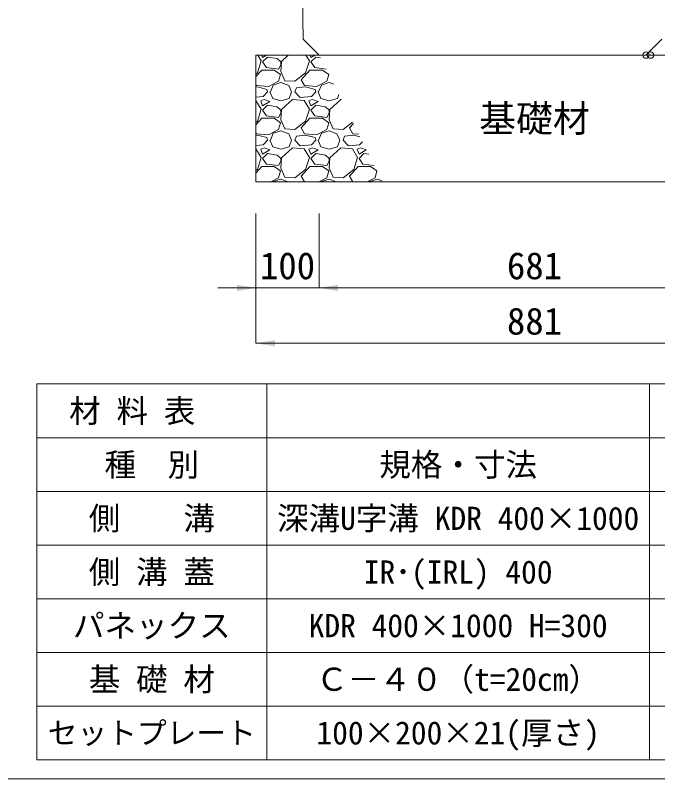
# Model space of a CAD drawing. Units: millimetres at full size. Extents: x 172874 to 217143, y 854931 to 903297.
# Drawn here: x 198139 to 199154, y 855531 to 856736 of the extents above; entities that cross this region are included whole.
import ezdxf
from ezdxf.enums import TextEntityAlignment as Align

# ---------------------------------------------------------------- set-up
doc = ezdxf.new("R2010")
doc.units = ezdxf.units.MM
doc.header["$LTSCALE"] = 20
doc.header["$PDMODE"] = 32
doc.header["$PDSIZE"] = 10
for name, color, linetype, lineweight in [('Defpoints_3', 8, 'Continuous', 0), ('図枠', 5, 'Continuous', 13), ('基礎材', 7, 'Continuous', 15), ('寸法・材料表', 7, 'Continuous', 13), ('寸法線', 7, 'Continuous', 13), ('本体', 2, 'Continuous', 13), ('補助線', 8, 'Continuous', 13), ('ﾊｯﾁﾝｸﾞ', 7, 'Continuous', 5)]:
    doc.layers.add(name, color=color, linetype=linetype, lineweight=lineweight)
doc.styles.add('ＭＳ ゴシック', font='')
doc.styles.get('ＭＳ ゴシック').set_extended_font_data('MS Gothic')

# ---------------------------------------------------------------- blocks, each defined once
blk = doc.blocks.new('filled_arrow')
at = {"color": 0, "linetype": 'Continuous', "lineweight": -2}
blk.add_solid([(7.5, 1.25), (0, 0), (7.5, -1.25)], dxfattribs=at)

msp = doc.modelspace()

# ---------------------------------------------------------------- linework, layer by layer
at = {"layer": 'Defpoints_3'}
for p, q in [((198173.45, 856154.4), (200112.35, 856154.4)), ((198173.45, 856154.4), (198173.45, 856069.22)), ((198536.45, 856154.4), (198536.45, 856069.22)), ((199141.45, 856154.4), (199141.45, 856069.22))]:
    msp.add_line(p, q, dxfattribs=at)
at = {"layer": '図枠'}
msp.add_line((196742.9, 855531.02), (217142.9, 855531.02), dxfattribs=at)
at = {"layer": '基礎材'}
for p, q in [((198519.38, 856673.52), (199399.9, 856673.52)), ((198519.38, 856673.52), (198519.38, 856473.52)), ((198519.38, 856473.52), (199399.9, 856473.52))]:
    msp.add_line(p, q, dxfattribs=at)
at = {"layer": '寸法・材料表'}
for p, q in [((198173.45, 856069.22), (200112.35, 856069.22)), ((198173.45, 856069.22), (198173.45, 855561.02)), ((198536.45, 856069.22), (198536.45, 855561.02)), ((199141.45, 856069.22), (199141.45, 855561.02)), ((198173.45, 855984.52), (200112.35, 855984.52)), ((198173.45, 855899.82), (200112.35, 855899.82)), ((198173.45, 855815.12), (200112.35, 855815.12)), ((198173.45, 855730.42), (200112.35, 855730.42)), ((198173.45, 855645.72), (200112.35, 855645.72)), ((198173.45, 855561.02), (200112.35, 855561.02))]:
    msp.add_line(p, q, dxfattribs=at)
at = {"layer": '寸法線'}
for p, q in [((198519.38, 856423.52), (198519.38, 856306.08)), ((198519.38, 856423.52), (198519.38, 856218.58)), ((198619.38, 856423.52), (198619.38, 856306.08)), ((198619.38, 856423.52), (198619.38, 856306.08)), ((198459.38, 856306.08), (198679.38, 856306.08)), ((198619.38, 856306.08), (199299.9, 856306.08)), ((199399.9, 856218.58), (198519.38, 856218.58))]:
    msp.add_line(p, q, dxfattribs=at)
at = {"layer": '本体'}
for p, q in [((198579.9, 857588.52), (198593.98, 856698.52)), ((198593.98, 856698.52), (198619.38, 856673.52)), ((199135.42, 856673.52), (199160.82, 856698.52)), ((198619.38, 856673.52), (199135.42, 856673.52))]:
    msp.add_line(p, q, dxfattribs=at)
at = {"layer": '補助線'}
for p in [(199135.9, 856673.52), (199142.9, 856673.52), (199142.9, 856673.52)]:
    msp.add_point(p, dxfattribs=at)
at = {"layer": 'ﾊｯﾁﾝｸﾞ'}
for p, q in [((198527.78, 856664.44), (198522.23, 856673.52)), ((198528.56, 856673.52), (198530.06, 856669.77)), ((198530.06, 856669.77), (198536.31, 856673.52)), ((198537.68, 856670.54), (198530.06, 856662.92)), ((198552.92, 856668.25), (198537.68, 856670.54)), ((198559.02, 856662.92), (198552.92, 856668.25)), ((198570.56, 856673.52), (198559.78, 856663.68)), ((198603.98, 856664.44), (198598.43, 856673.52)), ((198604.76, 856673.52), (198606.26, 856669.77)), ((198606.26, 856669.77), (198612.51, 856673.52)), ((198613.88, 856670.54), (198606.26, 856662.92)), ((198621.44, 856669.4), (198613.88, 856670.54)), ((198521.68, 856645.39), (198527.78, 856664.44)), ((198530.06, 856662.92), (198536.16, 856653.77)), ((198555.21, 856651.49), (198559.02, 856658.34)), ((198559.78, 856663.68), (198559.02, 856647.68)), ((198559.02, 856658.34), (198559.02, 856662.92)), ((198597.88, 856645.39), (198603.98, 856664.44)), ((198606.26, 856662.92), (198612.36, 856653.77)), ((198519.38, 856639.78), (198528.54, 856649.96)), ((198519.38, 856643.61), (198521.68, 856645.39)), ((198528.54, 856649.96), (198548.35, 856649.96)), ((198536.16, 856653.77), (198555.21, 856651.49)), ((198548.35, 856649.96), (198558.26, 856643.1)), ((198559.02, 856647.68), (198565.11, 856633.2)), ((198581.12, 856632.44), (198597.88, 856645.39)), ((198591.02, 856634.72), (198604.74, 856649.96)), ((198604.74, 856649.96), (198624.55, 856649.96)), ((198612.36, 856653.77), (198630.33, 856651.62)), ((198624.55, 856649.96), (198634.46, 856643.1)), ((198555.21, 856632.44), (198539.21, 856624.05)), ((198558.26, 856643.1), (198555.21, 856632.44)), ((198565.11, 856633.2), (198581.12, 856632.44)), ((198596.36, 856625.58), (198591.02, 856634.72)), ((198631.41, 856632.44), (198615.41, 856624.05)), ((198634.46, 856643.1), (198631.41, 856632.44)), ((198520.16, 856625.58), (198519.38, 856626.91)), ((198521.68, 856623.29), (198519.38, 856623.05)), ((198539.21, 856624.05), (198520.16, 856625.58)), ((198536.92, 856619.48), (198521.68, 856623.29)), ((198542.25, 856615.67), (198546.83, 856626.34)), ((198546.83, 856626.34), (198559.02, 856630.15)), ((198559.02, 856630.15), (198571.21, 856625.58)), ((198571.21, 856625.58), (198575.78, 856615.67)), ((198581.12, 856615.67), (198583.4, 856621.77)), ((198597.88, 856623.29), (198583.4, 856621.77)), ((198615.41, 856624.05), (198596.36, 856625.58)), ((198613.12, 856619.48), (198597.88, 856623.29)), ((198618.45, 856615.67), (198623.03, 856626.34)), ((198623.03, 856626.34), (198635.22, 856630.15)), ((198635.22, 856630.15), (198642.41, 856627.45)), ((198530.82, 856608.05), (198519.38, 856607.06)), ((198537.68, 856615.67), (198530.82, 856608.05)), ((198537.68, 856615.67), (198536.92, 856619.48)), ((198541.49, 856615.67), (198546.06, 856605)), ((198571.97, 856605), (198575.78, 856615.67)), ((198589.5, 856606.53), (198581.12, 856615.67)), ((198607.02, 856608.05), (198589.5, 856606.53)), ((198613.88, 856615.67), (198607.02, 856608.05)), ((198613.88, 856615.67), (198613.12, 856619.48)), ((198617.69, 856615.67), (198622.26, 856605)), ((198648.17, 856605), (198650.45, 856611.38)), ((198519.39, 856601.96), (198519.38, 856601.96)), ((198527.78, 856588.24), (198519.39, 856601.96)), ((198532.35, 856603.48), (198527.01, 856601.19)), ((198527.01, 856601.19), (198530.06, 856593.57)), ((198530.06, 856593.57), (198541.49, 856600.43)), ((198541.49, 856600.43), (198532.35, 856603.48)), ((198546.06, 856605), (198559.02, 856601.19)), ((198559.02, 856601.19), (198571.97, 856605)), ((198577.31, 856603.48), (198559.78, 856587.48)), ((198595.59, 856601.96), (198577.31, 856603.48)), ((198603.98, 856588.24), (198595.59, 856601.96)), ((198608.55, 856603.48), (198603.21, 856601.19)), ((198603.21, 856601.19), (198606.26, 856593.57)), ((198606.26, 856593.57), (198617.69, 856600.43)), ((198617.69, 856600.43), (198608.55, 856603.48)), ((198622.26, 856605), (198635.22, 856601.19)), ((198635.22, 856601.19), (198648.17, 856605)), ((198653.51, 856603.48), (198635.98, 856587.48)), ((198654.44, 856603.4), (198653.51, 856603.48)), ((198521.68, 856569.19), (198527.78, 856588.24)), ((198537.68, 856594.34), (198530.06, 856586.72)), ((198530.06, 856586.72), (198536.16, 856577.57)), ((198552.92, 856592.05), (198537.68, 856594.34)), ((198559.02, 856586.72), (198552.92, 856592.05)), ((198559.78, 856587.48), (198559.02, 856571.48)), ((198559.02, 856582.14), (198559.02, 856586.72)), ((198597.88, 856569.19), (198603.98, 856588.24)), ((198613.88, 856594.34), (198606.26, 856586.72)), ((198606.26, 856586.72), (198612.36, 856577.57)), ((198629.12, 856592.05), (198613.88, 856594.34)), ((198635.22, 856586.72), (198629.12, 856592.05)), ((198635.98, 856587.48), (198635.22, 856571.48)), ((198635.22, 856582.14), (198635.22, 856586.72)), ((198519.38, 856563.58), (198528.54, 856573.76)), ((198528.54, 856573.76), (198548.35, 856573.76)), ((198536.16, 856577.57), (198555.21, 856575.29)), ((198548.35, 856573.76), (198558.26, 856566.9)), ((198555.21, 856575.29), (198559.02, 856582.14)), ((198591.02, 856558.52), (198604.74, 856573.76)), ((198604.74, 856573.76), (198624.55, 856573.76)), ((198612.36, 856577.57), (198631.41, 856575.29)), ((198624.55, 856573.76), (198634.46, 856566.9)), ((198631.41, 856575.29), (198635.22, 856582.14)), ((198519.38, 856567.41), (198521.68, 856569.19)), ((198558.26, 856566.9), (198555.21, 856556.24)), ((198559.02, 856571.48), (198565.11, 856557)), ((198581.12, 856556.24), (198597.88, 856569.19)), ((198634.46, 856566.9), (198631.41, 856556.24)), ((198635.22, 856571.48), (198641.31, 856557)), ((198657.32, 856556.24), (198672.25, 856567.78)), ((198667.22, 856558.52), (198673.43, 856565.42)), ((198520.16, 856549.38), (198519.38, 856550.71)), ((198539.21, 856547.85), (198520.16, 856549.38)), ((198555.21, 856556.24), (198539.21, 856547.85)), ((198542.25, 856539.47), (198546.83, 856550.14)), ((198546.83, 856550.14), (198559.02, 856553.95)), ((198559.02, 856553.95), (198571.21, 856549.38)), ((198565.11, 856557), (198581.12, 856556.24)), ((198571.21, 856549.38), (198575.78, 856539.47)), ((198596.36, 856549.38), (198591.02, 856558.52)), ((198615.41, 856547.85), (198596.36, 856549.38)), ((198631.41, 856556.24), (198615.41, 856547.85)), ((198618.45, 856539.47), (198623.03, 856550.14)), ((198623.03, 856550.14), (198635.22, 856553.95)), ((198635.22, 856553.95), (198647.41, 856549.38)), ((198641.31, 856557), (198657.32, 856556.24)), ((198647.41, 856549.38), (198651.98, 856539.47)), ((198672.56, 856549.38), (198667.22, 856558.52)), ((198681.82, 856548.64), (198672.56, 856549.38)), ((198521.68, 856547.09), (198519.38, 856546.85)), ((198536.92, 856543.28), (198521.68, 856547.09)), ((198537.68, 856539.47), (198530.82, 856531.85)), ((198537.68, 856539.47), (198536.92, 856543.28)), ((198541.49, 856539.47), (198546.06, 856528.8)), ((198571.97, 856528.8), (198575.78, 856539.47)), ((198581.12, 856539.47), (198583.4, 856545.57)), ((198589.5, 856530.33), (198581.12, 856539.47)), ((198597.88, 856547.09), (198583.4, 856545.57)), ((198613.12, 856543.28), (198597.88, 856547.09)), ((198613.88, 856539.47), (198607.02, 856531.85)), ((198613.88, 856539.47), (198613.12, 856543.28)), ((198617.69, 856539.47), (198622.26, 856528.8)), ((198648.17, 856528.8), (198651.98, 856539.47)), ((198657.32, 856539.47), (198659.6, 856545.57)), ((198665.7, 856530.33), (198657.32, 856539.47)), ((198674.08, 856547.09), (198659.6, 856545.57)), ((198683.81, 856544.66), (198674.08, 856547.09)), ((198687.72, 856536.84), (198683.22, 856531.85)), ((198530.82, 856531.85), (198519.38, 856530.86)), ((198519.39, 856525.76), (198519.38, 856525.76)), ((198527.78, 856512.04), (198519.39, 856525.76)), ((198532.35, 856527.28), (198527.01, 856524.99)), ((198527.01, 856524.99), (198530.06, 856517.37)), ((198530.06, 856517.37), (198541.49, 856524.23)), ((198541.49, 856524.23), (198532.35, 856527.28)), ((198546.06, 856528.8), (198559.02, 856524.99)), ((198559.02, 856524.99), (198571.97, 856528.8)), ((198577.31, 856527.28), (198559.78, 856511.28)), ((198595.59, 856525.76), (198577.31, 856527.28)), ((198607.02, 856531.85), (198589.5, 856530.33)), ((198603.98, 856512.04), (198595.59, 856525.76)), ((198608.55, 856527.28), (198603.21, 856524.99)), ((198603.21, 856524.99), (198606.26, 856517.37)), ((198606.26, 856517.37), (198617.69, 856524.23)), ((198617.69, 856524.23), (198608.55, 856527.28)), ((198622.26, 856528.8), (198635.22, 856524.99)), ((198635.22, 856524.99), (198648.17, 856528.8)), ((198653.51, 856527.28), (198635.98, 856511.28)), ((198671.79, 856525.76), (198653.51, 856527.28)), ((198683.22, 856531.85), (198665.7, 856530.33)), ((198680.18, 856512.04), (198671.79, 856525.76)), ((198684.75, 856527.28), (198679.41, 856524.99)), ((198679.41, 856524.99), (198682.46, 856517.37)), ((198682.46, 856517.37), (198693.89, 856524.23)), ((198693.89, 856524.23), (198684.75, 856527.28)), ((198521.68, 856492.99), (198527.78, 856512.04)), ((198537.68, 856518.14), (198530.06, 856510.52)), ((198552.92, 856515.85), (198537.68, 856518.14)), ((198559.02, 856510.52), (198552.92, 856515.85)), ((198597.88, 856492.99), (198603.98, 856512.04)), ((198613.88, 856518.14), (198606.26, 856510.52)), ((198629.12, 856515.85), (198613.88, 856518.14)), ((198635.22, 856510.52), (198629.12, 856515.85)), ((198674.08, 856492.99), (198680.18, 856512.04)), ((198690.08, 856518.14), (198682.46, 856510.52)), ((198697.64, 856517), (198690.08, 856518.14)), ((198530.06, 856510.52), (198536.16, 856501.37)), ((198536.16, 856501.37), (198555.21, 856499.09)), ((198555.21, 856499.09), (198559.02, 856505.94)), ((198559.78, 856511.28), (198559.02, 856495.28)), ((198559.02, 856505.94), (198559.02, 856510.52)), ((198606.26, 856510.52), (198612.36, 856501.37)), ((198612.36, 856501.37), (198631.41, 856499.09)), ((198631.41, 856499.09), (198635.22, 856505.94)), ((198635.98, 856511.28), (198635.22, 856495.28)), ((198635.22, 856505.94), (198635.22, 856510.52)), ((198682.46, 856510.52), (198688.56, 856501.37)), ((198688.56, 856501.37), (198706.53, 856499.22)), ((198519.38, 856487.38), (198528.54, 856497.56)), ((198519.38, 856491.21), (198521.68, 856492.99)), ((198528.54, 856497.56), (198548.35, 856497.56)), ((198548.35, 856497.56), (198558.26, 856490.7)), ((198558.26, 856490.7), (198555.21, 856480.04)), ((198559.02, 856495.28), (198565.11, 856480.8)), ((198581.12, 856480.04), (198597.88, 856492.99)), ((198591.02, 856482.32), (198604.74, 856497.56)), ((198604.74, 856497.56), (198624.55, 856497.56)), ((198624.55, 856497.56), (198634.46, 856490.7)), ((198634.46, 856490.7), (198631.41, 856480.04)), ((198635.22, 856495.28), (198641.31, 856480.8)), ((198657.32, 856480.04), (198674.08, 856492.99)), ((198667.22, 856482.32), (198680.94, 856497.56)), ((198680.94, 856497.56), (198700.75, 856497.56)), ((198700.75, 856497.56), (198710.66, 856490.7)), ((198710.66, 856490.7), (198707.61, 856480.04)), ((198555.21, 856480.04), (198542.77, 856473.52)), ((198546.83, 856473.94), (198559.02, 856477.75)), ((198559.02, 856477.75), (198570.3, 856473.52)), ((198565.11, 856480.8), (198581.12, 856480.04)), ((198596.16, 856473.52), (198591.02, 856482.32)), ((198631.41, 856480.04), (198618.97, 856473.52)), ((198623.03, 856473.94), (198635.22, 856477.75)), ((198635.22, 856477.75), (198646.5, 856473.52)), ((198641.31, 856480.8), (198657.32, 856480.04)), ((198672.36, 856473.52), (198667.22, 856482.32)), ((198707.61, 856480.04), (198695.17, 856473.52)), ((198699.23, 856473.94), (198711.42, 856477.75)), ((198711.42, 856477.75), (198718.61, 856475.05)), ((198519.96, 856473.52), (198519.38, 856474.51)), ((198546.65, 856473.52), (198546.83, 856473.94)), ((198622.85, 856473.52), (198623.03, 856473.94)), ((198699.05, 856473.52), (198699.23, 856473.94))]:
    msp.add_line(p, q, dxfattribs=at)

# ---------------------------------------------------------------- block references
at = {"layer": '寸法線', "xscale": 4, "yscale": 4, "rotation": 180}
msp.add_blockref('filled_arrow', (198519.38, 856306.08), dxfattribs=at)
at = {"layer": '寸法線', "xscale": 4, "yscale": 4}
for p in [(198619.38, 856306.08), (198619.38, 856306.08), (198519.38, 856218.58)]:
    msp.add_blockref('filled_arrow', p, dxfattribs=at)

# ---------------------------------------------------------------- texts
at = {"layer": '寸法・材料表', "style": 'ＭＳ ゴシック'}
msp.add_text('\u3000材 料 表', height=36.55, dxfattribs=at).set_placement((198174.61, 856111.81), align=Align.MIDDLE_LEFT)
for s, height, p in [('種\u3000別', 36.55, (198354.95, 856026.87)), ('規格・寸法', 36.55, (198838.95, 856026.87)), ('側\u3000\u3000溝', 36.55, (198354.95, 855942.17)), ('深溝U字溝 KDR 400×1000', 36.55, (198838.95, 855942.17)), ('側 溝 蓋', 36.55, (198354.95, 855857.47)), ('IR･(IRL) 400', 36.55, (198838.95, 855857.47)), ('パネックス', 36.55, (198354.95, 855772.77)), ('KDR 400×1000 H=300', 36.55, (198838.95, 855772.77)), ('基 礎 材', 36.55, (198354.95, 855688.07)), ('Ｃ－４０（t=20cm）', 36.55, (198838.95, 855688.07)), ('セットプレート', 34.46, (198354.95, 855603.37)), ('100×200×21(厚さ)', 36.55, (198838.95, 855603.37))]:
    msp.add_text(s, height=height, dxfattribs=at).set_placement(p, align=Align.MIDDLE_CENTER)
at = {"layer": '寸法線', "style": 'ＭＳ ゴシック'}
for s, p in [('基礎材', (198959.64, 856573.52)), ('100', (198569.38, 856341.08)), ('681', (198959.64, 856341.08)), ('881', (198959.64, 856253.58))]:
    msp.add_text(s, height=42.72, dxfattribs=at).set_placement(p, align=Align.MIDDLE_CENTER)

doc.saveas('drawing.dxf')
